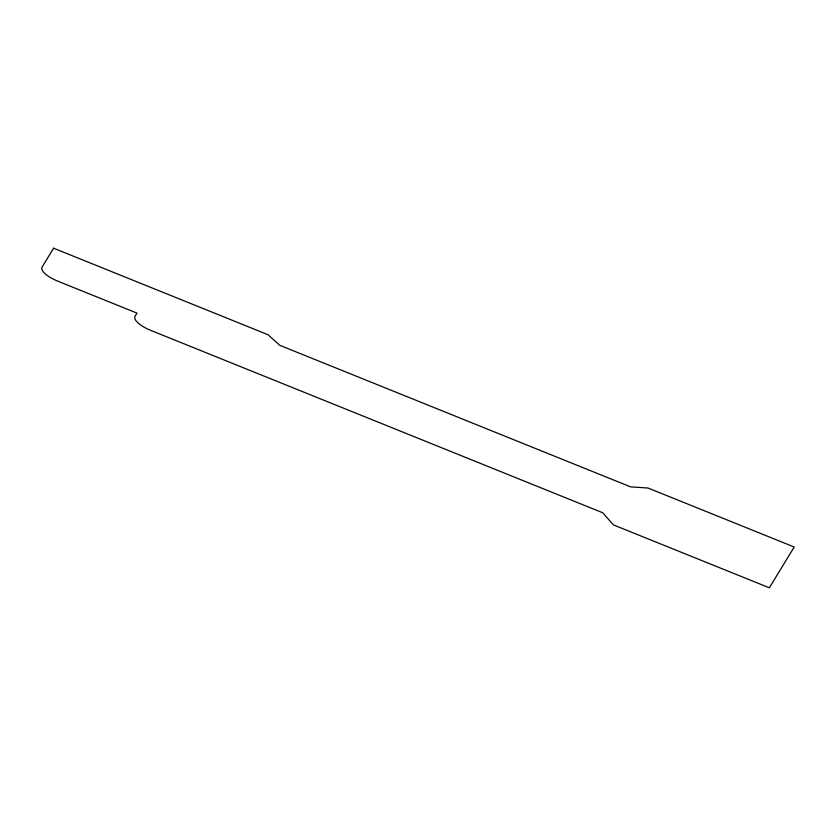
<?xml version="1.0" encoding="UTF-8"?>
<svg xmlns="http://www.w3.org/2000/svg" width="836" height="836" viewBox="0 0 836 836"><rect width="100%" height="100%" fill="white"/><g stroke="black" fill="none" stroke-linecap="round" stroke-linejoin="round"><path stroke-width="1.25" d="M53.598 248.198L42.134 267.018A21.057 7.231 20.7 0 0 57.799 281.157L136.989 313.113L135.087 316.248A21.057 7.231 20.7 0 0 150.752 330.387L602.641 512.719L613.436 524.893L769.35 587.802L794.2 547.016L648.025 488.036L630.543 486.845L279.736 345.299L267.99 334.703L53.598 248.198"/></g></svg>
